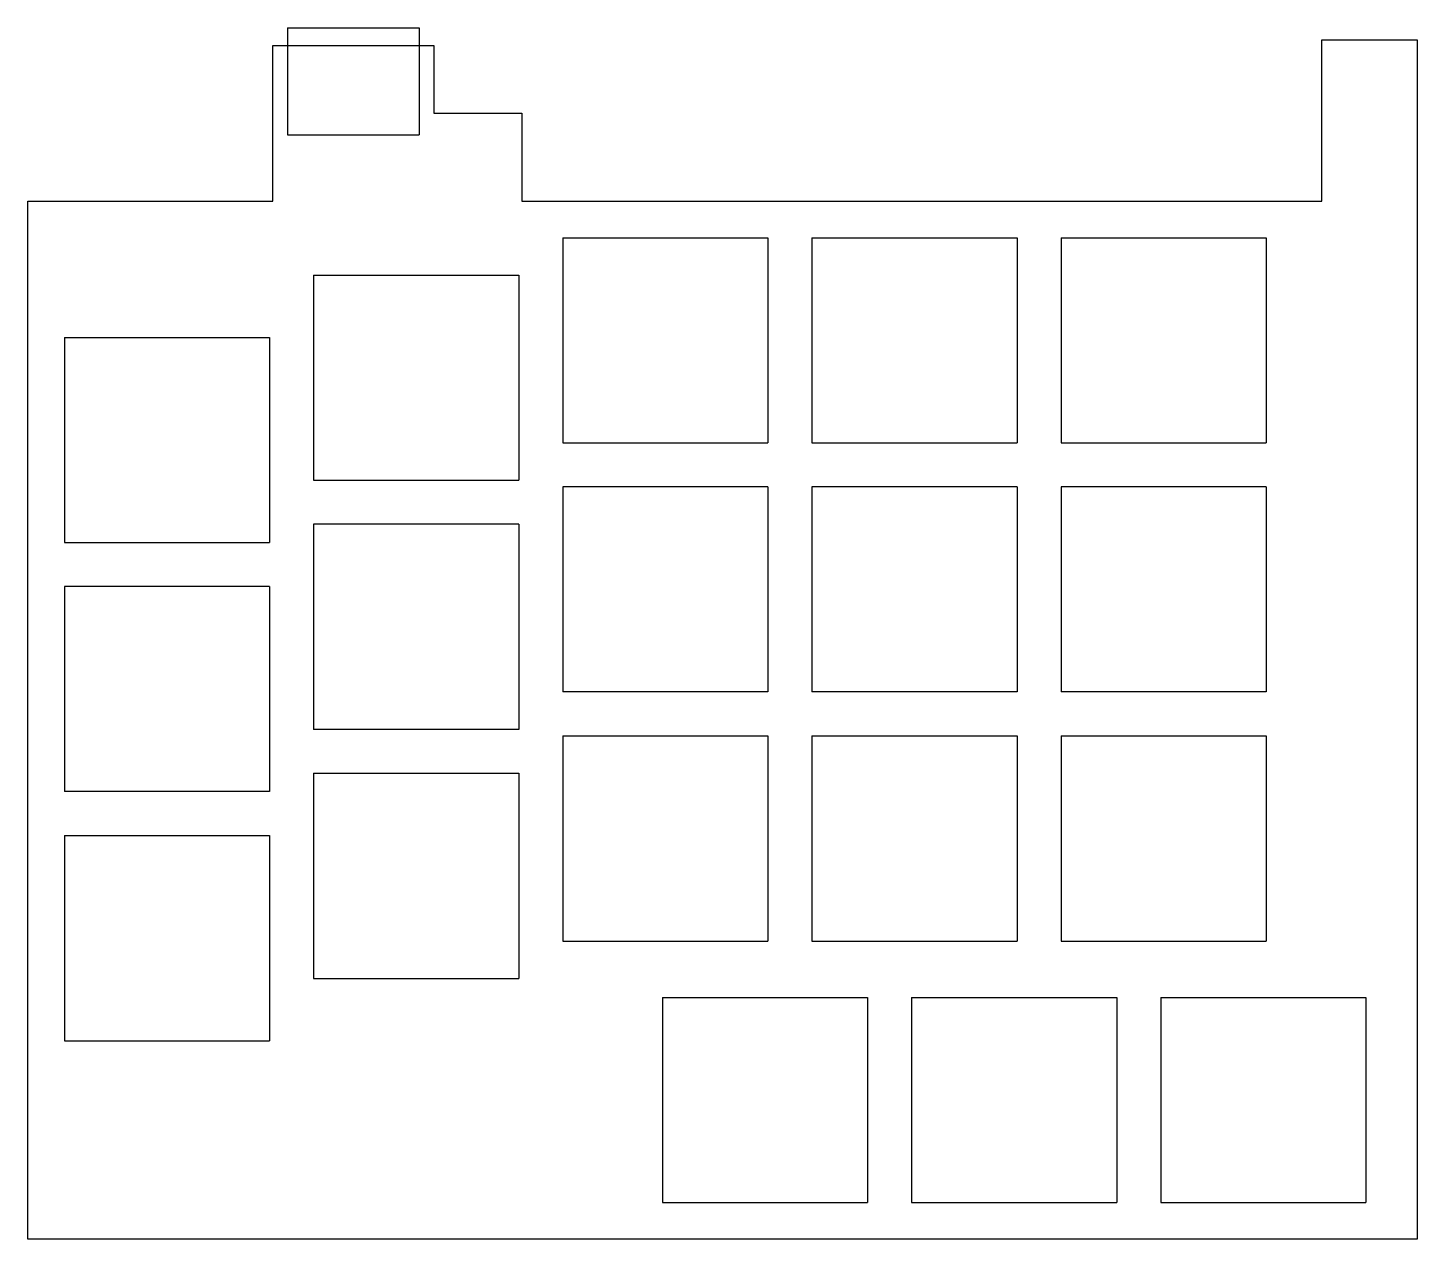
# Model space of a CAD drawing. Extents: x -46.9 to 47.9, y -35.4 to 47.3.
import ezdxf

# ---------------------------------------------------------------- set-up
doc = ezdxf.new("R2010")
doc.units = 0
doc.header["$MEASUREMENT"] = 0
doc.layers.add('MODELSKETCH_VISIBLE', color=7, linetype='CONTINUOUS')

msp = doc.modelspace()

# ---------------------------------------------------------------- linework, layer by layer
at = {"layer": 'MODELSKETCH_VISIBLE'}
for p, q in [((-29.186, 47.257), (-20.186, 47.257)), ((-29.186, 47.257), (-29.186, 39.957)), ((-20.186, 47.257), (-20.186, 39.957)), ((-30.186, 46.057), (-19.186, 46.057)), ((-30.186, 35.425), (-30.186, 46.057)), ((-19.186, 46.057), (-19.186, 41.425)), ((41.4, 35.425), (41.4, 46.425)), ((41.4, 46.425), (47.9, 46.425)), ((47.9, 46.425), (47.9, -35.425)), ((-19.186, 41.425), (-13.186, 41.425)), ((-13.186, 41.425), (-13.186, 35.425)), ((-29.186, 39.957), (-20.186, 39.957)), ((-46.9, 35.425), (-30.186, 35.425)), ((-46.9, -35.425), (-46.9, 35.425)), ((-13.186, 35.425), (41.4, 35.425)), ((-10.4, 32.925), (-10.4, 18.925)), ((-10.4, 32.925), (3.6, 32.925)), ((3.6, 32.925), (3.6, 18.925)), ((6.6, 32.925), (20.6, 32.925)), ((6.6, 32.925), (6.6, 18.925)), ((20.6, 32.925), (20.6, 18.925)), ((23.6, 32.925), (37.6, 32.925)), ((23.6, 32.925), (23.6, 18.925)), ((37.6, 32.925), (37.6, 18.925)), ((-27.4, 30.375), (-13.4, 30.375)), ((-27.4, 30.375), (-27.4, 16.375)), ((-13.4, 30.375), (-13.4, 16.375)), ((-44.4, 26.125), (-30.4, 26.125)), ((-44.4, 26.125), (-44.4, 12.125)), ((-30.4, 26.125), (-30.4, 12.125)), ((-10.4, 18.925), (3.6, 18.925)), ((6.6, 18.925), (20.6, 18.925)), ((23.6, 18.925), (37.6, 18.925)), ((-27.4, 16.375), (-13.4, 16.375)), ((3.6, 15.925), (-10.4, 15.925)), ((-10.4, 15.925), (-10.4, 1.925)), ((3.6, 15.925), (3.6, 1.925)), ((6.6, 15.925), (6.6, 1.925)), ((20.6, 15.925), (6.6, 15.925)), ((20.6, 15.925), (20.6, 1.925)), ((23.6, 15.925), (23.6, 1.925)), ((37.6, 15.925), (23.6, 15.925)), ((37.6, 15.925), (37.6, 1.925)), ((-13.4, 13.375), (-27.4, 13.375)), ((-27.4, 13.375), (-27.4, -0.625)), ((-13.4, 13.375), (-13.4, -0.625)), ((-44.4, 12.125), (-30.4, 12.125)), ((-30.4, 9.125), (-44.4, 9.125)), ((-44.4, 9.125), (-44.4, -4.875)), ((-30.4, 9.125), (-30.4, -4.875)), ((3.6, 1.925), (-10.4, 1.925)), ((20.6, 1.925), (6.6, 1.925)), ((37.6, 1.925), (23.6, 1.925)), ((-13.4, -0.625), (-27.4, -0.625)), ((-10.4, -1.075), (3.6, -1.075)), ((-10.4, -1.075), (-10.4, -15.075)), ((3.6, -1.075), (3.6, -15.075)), ((6.6, -1.075), (20.6, -1.075)), ((6.6, -1.075), (6.6, -15.075)), ((20.6, -1.075), (20.6, -15.075)), ((23.6, -1.075), (37.6, -1.075)), ((23.6, -1.075), (23.6, -15.075)), ((37.6, -1.075), (37.6, -15.075)), ((-27.4, -3.625), (-27.4, -17.625)), ((-27.4, -3.625), (-13.4, -3.625)), ((-13.4, -3.625), (-13.4, -17.625)), ((-30.4, -4.875), (-44.4, -4.875)), ((-44.4, -7.875), (-30.4, -7.875)), ((-44.4, -7.875), (-44.4, -21.875)), ((-30.4, -7.875), (-30.4, -21.875)), ((-10.4, -15.075), (3.6, -15.075)), ((6.6, -15.075), (20.6, -15.075)), ((23.6, -15.075), (37.6, -15.075)), ((-27.4, -17.625), (-13.4, -17.625)), ((-3.6, -18.925), (10.4, -18.925)), ((-3.6, -18.925), (-3.6, -32.925)), ((10.4, -18.925), (10.4, -32.925)), ((13.4, -18.925), (13.4, -32.925)), ((13.4, -18.925), (27.4, -18.925)), ((27.4, -18.925), (27.4, -32.925)), ((30.4, -18.925), (30.4, -32.925)), ((30.4, -18.925), (44.4, -18.925)), ((44.4, -18.925), (44.4, -32.925)), ((-44.4, -21.875), (-30.4, -21.875)), ((-3.6, -32.925), (10.4, -32.925)), ((13.4, -32.925), (27.4, -32.925)), ((30.4, -32.925), (44.4, -32.925)), ((47.9, -35.425), (-46.9, -35.425))]:
    msp.add_line(p, q, dxfattribs=at)

doc.saveas('drawing.dxf')
